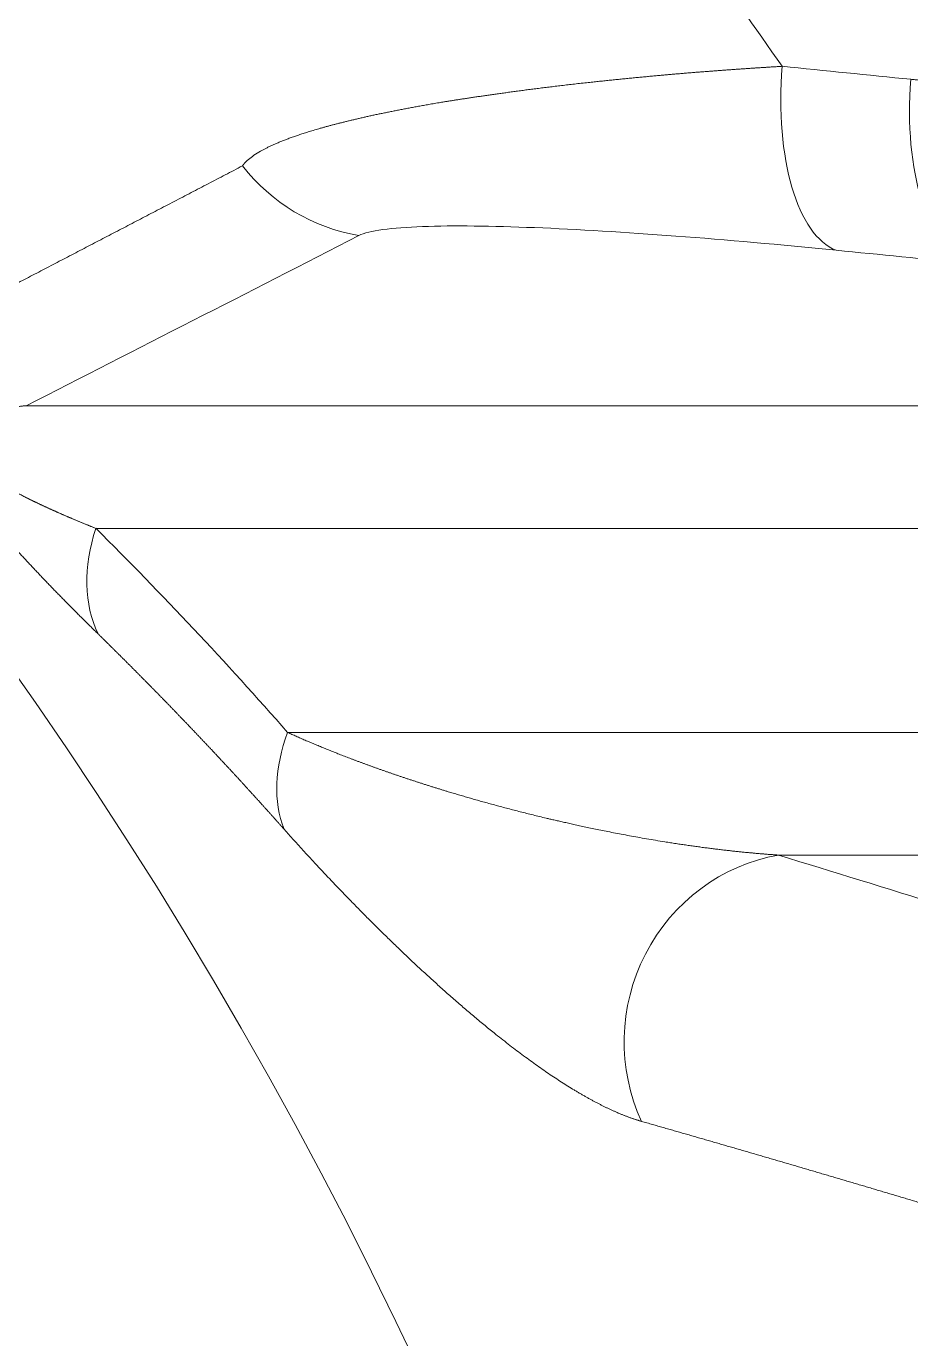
# Model space of a CAD drawing. Header units: millimetres. Extents: x 4664 to 8864, y -38 to 2932.
# Drawn here: x 8276.26 to 8282.43, y 1802.48 to 1811.64 of the extents above; entities that cross this region are included whole.
import ezdxf

# ---------------------------------------------------------------- set-up
doc = ezdxf.new("R2010")
doc.units = ezdxf.units.MM

msp = doc.modelspace()

# ---------------------------------------------------------------- linework, layer by layer
at = {"lineweight": 5}
for p, q in [((8276.2562, 1808.9923), (8290.7627, 1808.9923)), ((8290.5883, 1808.1362), (8276.7421, 1808.1362)), ((8278.0821, 1806.7114), (8290.5883, 1806.7114)), ((8290.7627, 1805.8553), (8281.51, 1805.8553))]:
    msp.add_line(p, q, dxfattribs=at)
for radius in [31.8876, 28.6966, 28.5275, 28.3585]:
    msp.add_circle((8250.0957, 1788.7752), radius, dxfattribs=at)
at = {"lineweight": 5, "extrusion": (0, 0, -1)}
for centre, major_axis, ratio, start_param, end_param in [((8282.1092, 1811.3616), (0.1299, 1.2995), 0.436932, 3.258064, 4.668755), ((8250.0957, 1823.1935), (71.6594, -11.2061), 0.105691, 1.086129, 1.10013), ((8283.0241, 1811.271), (0.1275, 1.2997), 0.449509, 3.258878, 4.668333), ((8278.7751, 1811.4645), (-0.5959, 1.162), 0.984226, 3.773697, 4.519953), ((8249.9007, 1821.9095), (72.9659, -11.2017), 0.103887, 1.086708, 1.100708), ((8277.8119, 1808.1362), (0.9196, 0.9272), 0.712004, 3.391486, 4.097534), ((8256.2396, 1788.7752), (28.6459, 0), 0.967774, 5.510051, 5.579562), ((8279.1519, 1806.7114), (0.982, 0.8609), 0.685493, 3.382416, 4.048812), ((8281.7049, 1804.5713), (0.3812, 1.249), 0.971679, 3.967045, 5.824969)]:
    msp.add_ellipse(centre, major_axis=major_axis, ratio=ratio, start_param=start_param, end_param=end_param, dxfattribs=at)
at = {"lineweight": 5}
for points, knots in [([(8281.5363, 1811.3616), (8281.159, 1811.9035), (8280.769, 1812.4352), (8279.963, 1813.478), (8279.5471, 1813.9893), (8278.689, 1814.9912), (8278.2467, 1815.482), (8277.5632, 1816.2028), (8277.3321, 1816.4405), (8276.9803, 1816.7932), (8276.8031, 1816.9686), (8276.5942, 1817.1716), (8276.4892, 1817.2726), (8276.4366, 1817.3231), (8276.4102, 1817.3482), (8276.397, 1817.3608), (8276.3904, 1817.3671), (8276.3876, 1817.3698), (8276.3857, 1817.3716), (8276.3848, 1817.3725), (8275.9028, 1817.832), (8275.4104, 1818.2781), (8274.6544, 1818.9285), (8274.3996, 1819.1421), (8274.013, 1819.4579), (8273.8186, 1819.6147), (8273.5899, 1819.7955), (8273.4751, 1819.8854), (8273.4175, 1819.9302), (8273.3887, 1819.9525), (8273.3743, 1819.9637), (8273.3671, 1819.9693), (8273.3635, 1819.9721), (8273.3617, 1819.9735), (8273.3609, 1819.9741), (8273.3604, 1819.9745), (8273.3602, 1819.9747), (8272.8266, 1820.3883), (8272.2842, 1820.7867), (8271.181, 1821.5538), (8270.6202, 1821.9224), (8270.0503, 1822.2761)], [0, 0, 0, 0, 0.125, 0.125, 0.25, 0.25, 0.375, 0.375, 0.4375, 0.4375, 0.46875, 0.484375, 0.492188, 0.496094, 0.498047, 0.499023, 0.499512, 0.499756, 0.499756, 0.5, 0.5, 0.625, 0.625, 0.6875, 0.6875, 0.71875, 0.734375, 0.742188, 0.746094, 0.748047, 0.749023, 0.749512, 0.749756, 0.749878, 0.749939, 0.749939, 0.75, 0.75, 0.875, 0.875, 1, 1, 1, 1]), ([(8275.3395, 1800.4411), (8275.1221, 1800.9116), (8274.6317, 1801.8996), (8273.5015, 1803.8717), (8272.1452, 1805.7924), (8269.8545, 1808.4565), (8267.236, 1810.8248), (8263.274, 1813.3973), (8260.0454, 1814.8296), (8257.2339, 1815.6717), (8254.3736, 1816.3348), (8251.4449, 1816.632), (8246.7476, 1816.5129), (8242.6897, 1815.76), (8237.7578, 1813.8289), (8234.7114, 1812.0379), (8231.4588, 1809.5236), (8228.9616, 1807.0304), (8226.5442, 1803.7019), (8224.8477, 1800.6086), (8223.121, 1796.2204), (8222.2551, 1791.5846), (8222.2763, 1786.8857), (8222.6606, 1783.9722), (8223.4492, 1780.5418), (8224.4655, 1777.7785), (8226.0889, 1774.6535), (8227.3655, 1772.6788), (8229.549, 1769.9165), (8232.0667, 1767.448), (8235.8919, 1764.7311), (8240.6168, 1762.3896), (8245.7838, 1761.124), (8251.6629, 1760.8391), (8256.3348, 1761.4942), (8261.3625, 1763.2224), (8264.4906, 1764.8867), (8267.8499, 1767.267), (8270.453, 1769.6568), (8273.0122, 1772.8905), (8274.5295, 1775.4061), (8275.5456, 1777.5201), (8276.6541, 1780.258), (8277.5531, 1783.6818), (8278.0205, 1788.3642), (8277.7749, 1792.48), (8276.6287, 1797.6759), (8274.7513, 1802.0012), (8271.7895, 1806.3634), (8269.3745, 1808.9267), (8265.748, 1811.9207), (8262.1802, 1814.0117), (8257.205, 1815.7824), (8253.7371, 1816.4253), (8249.6366, 1816.6613), (8246.1132, 1816.4161), (8242.1104, 1815.4906), (8238.8021, 1814.2693), (8235.148, 1812.3651), (8231.8444, 1809.912), (8228.5642, 1806.559), (8226.1842, 1803.2028), (8224.108, 1798.9965), (8222.8862, 1795.0675), (8222.1395, 1789.8683), (8222.3267, 1785.5322), (8223.0151, 1782.4024), (8223.219, 1781.635)], [0, 0, 0, 0, 0.006314, 0.013403, 0.02746, 0.034433, 0.055153, 0.06884, 0.089355, 0.096186, 0.103009, 0.123487, 0.130312, 0.157651, 0.171295, 0.19176, 0.198582, 0.219083, 0.232739, 0.246379, 0.260023, 0.287433, 0.301147, 0.314851, 0.3217, 0.342232, 0.349066, 0.362718, 0.36954, 0.389996, 0.403578, 0.423785, 0.450318, 0.463364, 0.489074, 0.501707, 0.520457, 0.526663, 0.545233, 0.557589, 0.569977, 0.576192, 0.58243, 0.601358, 0.614143, 0.633596, 0.646759, 0.673678, 0.68739, 0.708264, 0.715298, 0.743767, 0.758145, 0.779887, 0.787177, 0.809164, 0.823878, 0.838617, 0.853388, 0.875637, 0.890481, 0.912656, 0.927319, 0.949033, 0.963265, 0.990966, 1, 1, 1, 1]), ([(8281.5363, 1811.3616), (8281.5324, 1811.3613), (8281.5246, 1811.3609), (8281.5129, 1811.3601), (8281.5011, 1811.3594), (8281.4892, 1811.3586), (8281.4772, 1811.3579), (8281.465, 1811.3571), (8281.4528, 1811.3564), (8281.4404, 1811.3556), (8281.428, 1811.3548), (8281.4154, 1811.354), (8281.4027, 1811.3532), (8281.39, 1811.3523), (8281.3771, 1811.3515), (8281.3641, 1811.3506), (8281.351, 1811.3498), (8281.3378, 1811.3489), (8281.3244, 1811.348), (8281.311, 1811.3471), (8281.2975, 1811.3462), (8281.2839, 1811.3453), (8281.2701, 1811.3444), (8281.2563, 1811.3434), (8281.2424, 1811.3425), (8281.2283, 1811.3415), (8281.2142, 1811.3405), (8281.1999, 1811.3395), (8281.1856, 1811.3385), (8281.1711, 1811.3375), (8281.1565, 1811.3364), (8281.1419, 1811.3354), (8281.1271, 1811.3343), (8281.1122, 1811.3332), (8281.0973, 1811.3321), (8281.0822, 1811.331), (8281.0671, 1811.3298), (8281.0518, 1811.3287), (8281.0364, 1811.3275), (8281.021, 1811.3263), (8281.0054, 1811.3251), (8280.9898, 1811.3239), (8280.974, 1811.3227), (8280.9582, 1811.3214), (8280.9422, 1811.3202), (8280.9262, 1811.3189), (8280.91, 1811.3176), (8280.8938, 1811.3163), (8280.8775, 1811.3149), (8280.8611, 1811.3136), (8280.8446, 1811.3122), (8280.8279, 1811.3108), (8280.8113, 1811.3094), (8280.7945, 1811.3079), (8280.7776, 1811.3065), (8280.7606, 1811.305), (8280.7436, 1811.3035), (8280.7264, 1811.302), (8280.7092, 1811.3005), (8280.6919, 1811.2989), (8280.6744, 1811.2974), (8280.6569, 1811.2958), (8280.6394, 1811.2942), (8280.6217, 1811.2926), (8280.6039, 1811.2909), (8280.5861, 1811.2892), (8280.5682, 1811.2876), (8280.5502, 1811.2859), (8280.5321, 1811.2841), (8280.5139, 1811.2824), (8280.4957, 1811.2806), (8280.4774, 1811.2788), (8280.459, 1811.277), (8280.4405, 1811.2752), (8280.4219, 1811.2734), (8280.4033, 1811.2715), (8280.3846, 1811.2696), (8280.3658, 1811.2677), (8280.3469, 1811.2658), (8280.328, 1811.2638), (8280.309, 1811.2618), (8280.2899, 1811.2599), (8280.2708, 1811.2578), (8280.2515, 1811.2558), (8280.2323, 1811.2538), (8280.2129, 1811.2517), (8280.1839, 1811.2486), (8280.1455, 1811.2444), (8280.0983, 1811.2391), (8280.0521, 1811.2339), (8280.0069, 1811.2286), (8279.9626, 1811.2233), (8279.9194, 1811.2181), (8279.877, 1811.2129), (8279.8357, 1811.2077), (8279.7953, 1811.2026), (8279.7558, 1811.1975), (8279.7173, 1811.1924), (8279.6797, 1811.1874), (8279.643, 1811.1825), (8279.6072, 1811.1776), (8279.5723, 1811.1727), (8279.5383, 1811.168), (8279.5052, 1811.1633), (8279.4729, 1811.1587), (8279.4415, 1811.1541), (8279.411, 1811.1497), (8279.3813, 1811.1453), (8279.3524, 1811.1409), (8279.3244, 1811.1367), (8279.2972, 1811.1325), (8279.2708, 1811.1285), (8279.2452, 1811.1245), (8279.2204, 1811.1205), (8279.1963, 1811.1167), (8279.1731, 1811.1129), (8279.1506, 1811.1093), (8279.1289, 1811.1057), (8279.1079, 1811.1021), (8279.0876, 1811.0987), (8279.0681, 1811.0954), (8279.0437, 1811.0911), (8279.0144, 1811.0859), (8278.9802, 1811.0797), (8278.9467, 1811.0735), (8278.9137, 1811.0673), (8278.8814, 1811.0611), (8278.8496, 1811.0549), (8278.8184, 1811.0487), (8278.7877, 1811.0426), (8278.7577, 1811.0364), (8278.7282, 1811.0302), (8278.6993, 1811.0241), (8278.6709, 1811.0179), (8278.6431, 1811.0118), (8278.6159, 1811.0057), (8278.5892, 1810.9997), (8278.5631, 1810.9936), (8278.5375, 1810.9876), (8278.5124, 1810.9816), (8278.4879, 1810.9756), (8278.4639, 1810.9696), (8278.4405, 1810.9637), (8278.4175, 1810.9578), (8278.3951, 1810.952), (8278.3732, 1810.9461), (8278.3518, 1810.9403), (8278.3308, 1810.9345), (8278.3104, 1810.9288), (8278.2905, 1810.9231), (8278.2711, 1810.9174), (8278.2521, 1810.9117), (8278.2337, 1810.9061), (8278.2157, 1810.9005), (8278.1932, 1810.8933), (8278.1666, 1810.8846), (8278.1365, 1810.8743), (8278.1075, 1810.864), (8278.0798, 1810.8538), (8278.0534, 1810.8437), (8278.0281, 1810.8335), (8278.004, 1810.8235), (8277.9811, 1810.8134), (8277.9594, 1810.8035), (8277.9389, 1810.7935), (8277.907, 1810.7773), (8277.8673, 1810.7548), (8277.8248, 1810.7258), (8277.7993, 1810.7039), (8277.785, 1810.6891), (8277.7795, 1810.683), (8277.7754, 1810.678), (8277.7729, 1810.6749), (8277.771, 1810.6725), (8277.7699, 1810.6709), (8277.7689, 1810.6697), (8277.7684, 1810.669), (8277.7681, 1810.6686), (8277.768, 1810.6684), (8277.7679, 1810.6683), (8277.7678, 1810.6681), (8277.7677, 1810.668), (8277.7676, 1810.6678), (8277.7675, 1810.6677), (8277.7674, 1810.6676), (8277.7674, 1810.6675), (8277.7673, 1810.6674), (8277.7672, 1810.6673), (8277.7672, 1810.6673), (8277.7671, 1810.6672), (8277.7671, 1810.6671), (8277.767, 1810.6671), (8277.767, 1810.6671), (8277.767, 1810.667), (8277.7669, 1810.667)], [0, 0, 0, 0, 0.002035, 0.00409, 0.006167, 0.008264, 0.010382, 0.012521, 0.014681, 0.016862, 0.019064, 0.021286, 0.02353, 0.025795, 0.028081, 0.030387, 0.032715, 0.035064, 0.037434, 0.039826, 0.042238, 0.044672, 0.047126, 0.049602, 0.0521, 0.054618, 0.057158, 0.059719, 0.062301, 0.064905, 0.06753, 0.070177, 0.072845, 0.075534, 0.078245, 0.080977, 0.083731, 0.086506, 0.089303, 0.092122, 0.094962, 0.097823, 0.100707, 0.103612, 0.106538, 0.109487, 0.112457, 0.115448, 0.118462, 0.121497, 0.124554, 0.127633, 0.130734, 0.133857, 0.137001, 0.140168, 0.143356, 0.146567, 0.149799, 0.153053, 0.15633, 0.159628, 0.162948, 0.166291, 0.169656, 0.173042, 0.176451, 0.179882, 0.183335, 0.186811, 0.190308, 0.193828, 0.19737, 0.200934, 0.204521, 0.208129, 0.211761, 0.215414, 0.21909, 0.222788, 0.226509, 0.230252, 0.234017, 0.237805, 0.241615, 0.245448, 0.249303, 0.258913, 0.268384, 0.277714, 0.286904, 0.295952, 0.304857, 0.31362, 0.32224, 0.330715, 0.339047, 0.347233, 0.355275, 0.36317, 0.37092, 0.378522, 0.385978, 0.393286, 0.400447, 0.407459, 0.414324, 0.421039, 0.427605, 0.434023, 0.44029, 0.446408, 0.452376, 0.458193, 0.46386, 0.469377, 0.474743, 0.479957, 0.485021, 0.489933, 0.494694, 0.499303, 0.507894, 0.516421, 0.524886, 0.533288, 0.541626, 0.549902, 0.558113, 0.566261, 0.574345, 0.582365, 0.590321, 0.598212, 0.606039, 0.613801, 0.621498, 0.629131, 0.636698, 0.6442, 0.651637, 0.659009, 0.666315, 0.673556, 0.680731, 0.687841, 0.694885, 0.701863, 0.708775, 0.715622, 0.722403, 0.729118, 0.735767, 0.74235, 0.748867, 0.760831, 0.772684, 0.784427, 0.79606, 0.807581, 0.818992, 0.830291, 0.84148, 0.852558, 0.863526, 0.874382, 0.906058, 0.937089, 0.968518, 0.976401, 0.984268, 0.988206, 0.992153, 0.994119, 0.996099, 0.997078, 0.998072, 0.99826, 0.998438, 0.998607, 0.998765, 0.998915, 0.999054, 0.999184, 0.999305, 0.999415, 0.999517, 0.999608, 0.99969, 0.999762, 0.999825, 0.999878, 0.999922, 1, 1, 1, 1]), ([(8283.4215, 1811.2201), (8283.4167, 1811.2201), (8283.4071, 1811.2202), (8283.3926, 1811.2202), (8283.3781, 1811.2202), (8283.3635, 1811.2203), (8283.349, 1811.2204), (8283.3344, 1811.2206), (8283.3199, 1811.2207), (8283.3053, 1811.2209), (8283.2907, 1811.2211), (8283.2761, 1811.2213), (8283.2615, 1811.2216), (8283.2468, 1811.2218), (8283.2322, 1811.2221), (8283.2175, 1811.2224), (8283.2028, 1811.2228), (8283.1881, 1811.2231), (8283.1734, 1811.2235), (8283.1587, 1811.2239), (8283.144, 1811.2244), (8283.1292, 1811.2248), (8283.1144, 1811.2253), (8283.0997, 1811.2258), (8283.0849, 1811.2263), (8283.07, 1811.2269), (8283.0552, 1811.2274), (8283.0404, 1811.228), (8283.0255, 1811.2287), (8283.0107, 1811.2293), (8282.9958, 1811.23), (8282.9809, 1811.2306), (8282.966, 1811.2314), (8282.951, 1811.2321), (8282.9361, 1811.2329), (8282.9211, 1811.2336), (8282.9062, 1811.2344), (8282.8912, 1811.2353), (8282.8762, 1811.2361), (8282.8612, 1811.237), (8282.8461, 1811.2379), (8282.8311, 1811.2388), (8282.816, 1811.2398), (8282.801, 1811.2407), (8282.7859, 1811.2417), (8282.7708, 1811.2427), (8282.7556, 1811.2438), (8282.7405, 1811.2448), (8282.7254, 1811.2459), (8282.7102, 1811.247), (8282.695, 1811.2482), (8282.6798, 1811.2493), (8282.6646, 1811.2505), (8282.6494, 1811.2517), (8282.6342, 1811.2529), (8282.6189, 1811.2542), (8282.6037, 1811.2555), (8282.5884, 1811.2568), (8282.5731, 1811.2581), (8282.5578, 1811.2594), (8282.5425, 1811.2608), (8282.5271, 1811.2622), (8282.5118, 1811.2636), (8282.4964, 1811.265), (8282.4811, 1811.2665), (8282.4657, 1811.268), (8282.4502, 1811.2695), (8282.44, 1811.2705), (8282.4348, 1811.271)], [0, 0, 0, 0, 0.014712, 0.029438, 0.044176, 0.058927, 0.073692, 0.088469, 0.103259, 0.118062, 0.132879, 0.147708, 0.162551, 0.177407, 0.192276, 0.207159, 0.222054, 0.236964, 0.251886, 0.266822, 0.281771, 0.296733, 0.311709, 0.326699, 0.341702, 0.356718, 0.371748, 0.386792, 0.401849, 0.41692, 0.432005, 0.447103, 0.462215, 0.477341, 0.492481, 0.507634, 0.522802, 0.537983, 0.553178, 0.568387, 0.58361, 0.598847, 0.614098, 0.629362, 0.644642, 0.659935, 0.675242, 0.690563, 0.705899, 0.721248, 0.736612, 0.751991, 0.767383, 0.78279, 0.798211, 0.813646, 0.829096, 0.84456, 0.860039, 0.875532, 0.891039, 0.906562, 0.922098, 0.937649, 0.953215, 0.968795, 0.98439, 1, 1, 1, 1]), ([(8277.7665, 1810.6665), (8277.7265, 1810.6457), (8277.6468, 1810.6041), (8277.5274, 1810.5419), (8277.4084, 1810.4799), (8277.2899, 1810.4181), (8277.1718, 1810.3566), (8277.0542, 1810.2954), (8276.937, 1810.2344), (8276.8203, 1810.1736), (8276.704, 1810.1131), (8276.5882, 1810.0528), (8276.4728, 1809.9927), (8276.3579, 1809.9329), (8276.2435, 1809.8734), (8276.1294, 1809.8141), (8276.0159, 1809.755), (8275.9027, 1809.6962), (8275.7901, 1809.6377), (8275.6778, 1809.5793), (8275.5661, 1809.5213), (8275.4917, 1809.4826), (8275.4546, 1809.4633)], [0, 0, 0, 0, 0.051942, 0.103679, 0.155212, 0.206541, 0.257665, 0.308584, 0.3593, 0.409811, 0.460117, 0.51022, 0.560117, 0.609811, 0.6593, 0.708584, 0.757665, 0.806541, 0.855212, 0.903679, 0.951942, 1, 1, 1, 1]), ([(8278.5801, 1810.1804), (8278.6499, 1810.2162), (8278.8083, 1810.2351), (8279.2413, 1810.2509), (8279.5077, 1810.2472), (8280.1064, 1810.2235), (8280.4419, 1810.2032), (8281.1478, 1810.1499), (8281.5212, 1810.1168), (8281.9142, 1810.0775)], [0, 0, 0, 0, 0.25, 0.25, 0.5, 0.5, 0.75, 0.75, 1, 1, 1, 1]), ([(8275.4546, 1809.4633), (8275.4539, 1809.463), (8275.4525, 1809.4623), (8275.4505, 1809.4612), (8275.4485, 1809.4601), (8275.4466, 1809.459), (8275.4446, 1809.4579), (8275.4427, 1809.4568), (8275.4407, 1809.4556), (8275.4388, 1809.4545), (8275.437, 1809.4533), (8275.4351, 1809.4522), (8275.4333, 1809.451), (8275.4315, 1809.4498), (8275.4297, 1809.4486), (8275.4279, 1809.4474), (8275.4262, 1809.4462), (8275.4244, 1809.4449), (8275.4227, 1809.4437), (8275.421, 1809.4424), (8275.4194, 1809.4412), (8275.4177, 1809.4399), (8275.4161, 1809.4386), (8275.4145, 1809.4373), (8275.4129, 1809.436), (8275.4113, 1809.4347), (8275.4098, 1809.4333), (8275.4083, 1809.432), (8275.4068, 1809.4306), (8275.4053, 1809.4293), (8275.4038, 1809.4279), (8275.4024, 1809.4265), (8275.401, 1809.4251), (8275.3996, 1809.4237), (8275.3982, 1809.4223), (8275.3968, 1809.4209), (8275.3955, 1809.4194), (8275.3942, 1809.418), (8275.3929, 1809.4165), (8275.3916, 1809.4151), (8275.3903, 1809.4136), (8275.3891, 1809.4121), (8275.3879, 1809.4106), (8275.3867, 1809.4091), (8275.3855, 1809.4076), (8275.3844, 1809.406), (8275.3832, 1809.4045), (8275.3797, 1809.3995), (8275.374, 1809.3906), (8275.367, 1809.3772), (8275.3611, 1809.3629), (8275.3561, 1809.3477), (8275.3523, 1809.3317), (8275.3494, 1809.3148), (8275.3479, 1809.2999), (8275.3472, 1809.2877), (8275.347, 1809.2783), (8275.3471, 1809.2688), (8275.3474, 1809.2591), (8275.3481, 1809.2492), (8275.349, 1809.2391), (8275.3502, 1809.2289), (8275.3516, 1809.2184), (8275.3534, 1809.2078), (8275.3554, 1809.197), (8275.3577, 1809.186), (8275.3603, 1809.1748), (8275.3632, 1809.1634), (8275.3663, 1809.1519), (8275.3698, 1809.1402), (8275.3735, 1809.1282), (8275.3784, 1809.1133), (8275.3848, 1809.0951), (8275.3931, 1809.0733), (8275.4022, 1809.051), (8275.4121, 1809.0283), (8275.4228, 1809.005), (8275.4343, 1808.9812), (8275.4466, 1808.957), (8275.4597, 1808.9322), (8275.4736, 1808.9069), (8275.4882, 1808.8812), (8275.5037, 1808.8549), (8275.5199, 1808.8281), (8275.5335, 1808.8063), (8275.544, 1808.7898), (8275.5511, 1808.7788), (8275.5582, 1808.7678), (8275.5656, 1808.7566), (8275.573, 1808.7454), (8275.5806, 1808.734), (8275.5884, 1808.7225), (8275.5963, 1808.7109), (8275.6044, 1808.6992), (8275.6126, 1808.6874), (8275.6209, 1808.6755), (8275.6294, 1808.6635), (8275.638, 1808.6513), (8275.6468, 1808.6391), (8275.6557, 1808.6267), (8275.6648, 1808.6142), (8275.674, 1808.6017), (8275.6868, 1808.5843), (8275.7032, 1808.5623), (8275.7234, 1808.5355), (8275.7438, 1808.5087), (8275.7646, 1808.4819), (8275.7857, 1808.455), (8275.807, 1808.428), (8275.8287, 1808.4011), (8275.8466, 1808.379), (8275.8608, 1808.3617), (8275.8711, 1808.3492), (8275.8815, 1808.3366), (8275.892, 1808.324), (8275.9025, 1808.3113), (8275.9131, 1808.2986), (8275.9238, 1808.2859), (8275.9346, 1808.2731), (8275.9455, 1808.2603), (8275.9564, 1808.2474), (8275.9675, 1808.2346), (8275.9786, 1808.2216), (8275.9897, 1808.2087), (8276.001, 1808.1957), (8276.0123, 1808.1826), (8276.0237, 1808.1695), (8276.0352, 1808.1564), (8276.0468, 1808.1433), (8276.0584, 1808.1301), (8276.0701, 1808.1168), (8276.0819, 1808.1035), (8276.0938, 1808.0902), (8276.1058, 1808.0769), (8276.1178, 1808.0635), (8276.1299, 1808.05), (8276.1421, 1808.0365), (8276.1543, 1808.023), (8276.1667, 1808.0094), (8276.182, 1807.9927), (8276.2002, 1807.9728), (8276.2213, 1807.9499), (8276.2424, 1807.927), (8276.2637, 1807.9041), (8276.285, 1807.8813), (8276.3063, 1807.8585), (8276.3278, 1807.8358), (8276.3493, 1807.813), (8276.3709, 1807.7904), (8276.3925, 1807.7677), (8276.4142, 1807.7451), (8276.436, 1807.7225), (8276.4578, 1807.6999), (8276.476, 1807.6813), (8276.4906, 1807.6663), (8276.5015, 1807.6552), (8276.5125, 1807.6439), (8276.5236, 1807.6327), (8276.5347, 1807.6214), (8276.5459, 1807.6101), (8276.5572, 1807.5987), (8276.5685, 1807.5873), (8276.5798, 1807.5759), (8276.5913, 1807.5644), (8276.6028, 1807.5529), (8276.6143, 1807.5413), (8276.6259, 1807.5297), (8276.6376, 1807.5181), (8276.6493, 1807.5064), (8276.6611, 1807.4947), (8276.673, 1807.483), (8276.6849, 1807.4712), (8276.6969, 1807.4594), (8276.7089, 1807.4475), (8276.721, 1807.4356), (8276.7331, 1807.4237), (8276.7453, 1807.4117), (8276.7535, 1807.4037), (8276.7576, 1807.3997)], [0, 0, 0, 0, 0.002985, 0.005959, 0.00892, 0.011868, 0.014805, 0.017729, 0.020641, 0.023541, 0.026428, 0.029304, 0.032167, 0.035018, 0.037857, 0.040683, 0.043498, 0.0463, 0.04909, 0.051868, 0.054634, 0.057388, 0.06013, 0.062859, 0.065577, 0.068282, 0.070975, 0.073657, 0.076326, 0.078983, 0.081628, 0.084261, 0.086882, 0.089491, 0.092088, 0.094673, 0.097246, 0.099807, 0.102356, 0.104893, 0.107418, 0.109932, 0.112433, 0.114922, 0.1174, 0.119866, 0.122319, 0.124761, 0.143506, 0.161931, 0.180043, 0.197849, 0.215354, 0.232566, 0.249492, 0.257781, 0.265949, 0.273996, 0.281926, 0.289738, 0.297435, 0.305017, 0.312486, 0.319845, 0.327094, 0.334235, 0.34127, 0.348201, 0.35503, 0.361759, 0.36839, 0.374926, 0.385963, 0.396705, 0.407166, 0.417361, 0.427305, 0.437018, 0.446517, 0.455823, 0.464957, 0.473941, 0.4828, 0.491559, 0.500242, 0.503629, 0.507017, 0.510408, 0.513803, 0.517204, 0.520614, 0.524035, 0.527467, 0.530914, 0.534377, 0.537857, 0.541357, 0.544878, 0.548422, 0.551991, 0.555587, 0.55921, 0.562863, 0.570546, 0.57825, 0.585988, 0.593774, 0.601621, 0.609542, 0.61755, 0.625657, 0.629442, 0.633258, 0.637106, 0.640985, 0.644898, 0.648845, 0.652827, 0.656844, 0.660897, 0.664987, 0.669115, 0.673282, 0.677487, 0.681733, 0.686019, 0.690345, 0.694714, 0.699125, 0.703578, 0.708075, 0.712616, 0.717201, 0.721831, 0.726506, 0.731228, 0.735996, 0.74081, 0.745672, 0.750582, 0.758939, 0.767371, 0.77588, 0.784467, 0.793134, 0.801883, 0.810714, 0.819629, 0.82863, 0.837717, 0.846893, 0.856158, 0.865514, 0.874961, 0.879677, 0.884434, 0.889234, 0.894076, 0.898961, 0.903888, 0.908859, 0.913872, 0.918928, 0.924027, 0.929169, 0.934355, 0.939584, 0.944856, 0.950173, 0.955533, 0.960937, 0.966385, 0.971877, 0.977413, 0.982993, 0.988618, 0.994287, 1, 1, 1, 1]), ([(8276.7421, 1808.1362), (8276.7393, 1808.1374), (8276.7337, 1808.1396), (8276.7253, 1808.143), (8276.7169, 1808.1463), (8276.7085, 1808.1497), (8276.7002, 1808.153), (8276.6919, 1808.1564), (8276.6836, 1808.1597), (8276.6754, 1808.1631), (8276.6672, 1808.1664), (8276.659, 1808.1697), (8276.6509, 1808.1731), (8276.6428, 1808.1764), (8276.6348, 1808.1797), (8276.6268, 1808.183), (8276.6188, 1808.1863), (8276.6108, 1808.1897), (8276.6029, 1808.193), (8276.5951, 1808.1963), (8276.5872, 1808.1996), (8276.5794, 1808.2029), (8276.5717, 1808.2061), (8276.5639, 1808.2094), (8276.5562, 1808.2127), (8276.5486, 1808.216), (8276.541, 1808.2193), (8276.5334, 1808.2225), (8276.5258, 1808.2258), (8276.5183, 1808.2291), (8276.5108, 1808.2323), (8276.5034, 1808.2356), (8276.496, 1808.2388), (8276.4886, 1808.242), (8276.4813, 1808.2453), (8276.474, 1808.2485), (8276.4667, 1808.2517), (8276.4595, 1808.255), (8276.4523, 1808.2582), (8276.4452, 1808.2614), (8276.438, 1808.2646), (8276.431, 1808.2678), (8276.4239, 1808.271), (8276.4169, 1808.2742), (8276.4099, 1808.2774), (8276.403, 1808.2806), (8276.3961, 1808.2837), (8276.3892, 1808.2869), (8276.3824, 1808.2901), (8276.3756, 1808.2932), (8276.3689, 1808.2964), (8276.3621, 1808.2995), (8276.3555, 1808.3027), (8276.3488, 1808.3058), (8276.3422, 1808.309), (8276.3356, 1808.3121), (8276.3291, 1808.3152), (8276.3226, 1808.3183), (8276.3162, 1808.3214), (8276.3097, 1808.3245), (8276.3033, 1808.3276), (8276.297, 1808.3307), (8276.2907, 1808.3338), (8276.2844, 1808.3369), (8276.2782, 1808.34), (8276.272, 1808.3431), (8276.2658, 1808.3461), (8276.2529, 1808.3526), (8276.2335, 1808.3623), (8276.2078, 1808.3755), (8276.183, 1808.3885), (8276.1589, 1808.4013), (8276.1358, 1808.4138), (8276.1135, 1808.4262), (8276.092, 1808.4384), (8276.0714, 1808.4503), (8276.0545, 1808.4604), (8276.0411, 1808.4685), (8276.031, 1808.4748), (8276.0211, 1808.4809), (8276.0113, 1808.487), (8276.0018, 1808.4931), (8275.9924, 1808.4991), (8275.9833, 1808.505), (8275.9743, 1808.511), (8275.9655, 1808.5168), (8275.9569, 1808.5226), (8275.9485, 1808.5284), (8275.9403, 1808.5341), (8275.9323, 1808.5397), (8275.9245, 1808.5453), (8275.9169, 1808.5509), (8275.9095, 1808.5564), (8275.9023, 1808.5619), (8275.8952, 1808.5673), (8275.8884, 1808.5726), (8275.8811, 1808.5785), (8275.8734, 1808.5848), (8275.8653, 1808.5916), (8275.8574, 1808.5983), (8275.8498, 1808.605), (8275.8424, 1808.6117), (8275.8353, 1808.6183), (8275.8284, 1808.6249), (8275.8218, 1808.6314), (8275.8154, 1808.6379), (8275.8093, 1808.6443), (8275.8034, 1808.6507), (8275.7978, 1808.657), (8275.7924, 1808.6633), (8275.7873, 1808.6695), (8275.7825, 1808.6757), (8275.7779, 1808.6818), (8275.7735, 1808.6879), (8275.7694, 1808.6939), (8275.7656, 1808.6999), (8275.762, 1808.7058), (8275.7587, 1808.7116), (8275.7557, 1808.7174), (8275.7529, 1808.7232), (8275.7503, 1808.7289), (8275.7481, 1808.7345), (8275.7461, 1808.7401), (8275.7443, 1808.7456), (8275.7419, 1808.7545), (8275.7397, 1808.7665), (8275.739, 1808.781), (8275.7403, 1808.795), (8275.7435, 1808.8087), (8275.7488, 1808.8219), (8275.756, 1808.8348), (8275.7652, 1808.8473), (8275.7764, 1808.8593), (8275.7896, 1808.871), (8275.8048, 1808.8822), (8275.8221, 1808.893), (8275.8414, 1808.9033), (8275.8627, 1808.9132), (8275.8861, 1808.9226), (8275.9116, 1808.9316), (8275.9323, 1808.938), (8275.9472, 1808.9422), (8275.9558, 1808.9446), (8275.9645, 1808.9469), (8275.9734, 1808.9491), (8275.9825, 1808.9513), (8275.9917, 1808.9535), (8276.0012, 1808.9557), (8276.0108, 1808.9578), (8276.0207, 1808.9598), (8276.0307, 1808.9618), (8276.0409, 1808.9638), (8276.0513, 1808.9658), (8276.0618, 1808.9677), (8276.0726, 1808.9695), (8276.0835, 1808.9714), (8276.0946, 1808.9731), (8276.1059, 1808.9749), (8276.1174, 1808.9766), (8276.1291, 1808.9782), (8276.141, 1808.9798), (8276.153, 1808.9814), (8276.1653, 1808.9829), (8276.1777, 1808.9844), (8276.1903, 1808.9858), (8276.2031, 1808.9872), (8276.2161, 1808.9885), (8276.2293, 1808.9898), (8276.2426, 1808.9911), (8276.2516, 1808.9919), (8276.2562, 1808.9923)], [0, 0, 0, 0, 0.004557, 0.009091, 0.013601, 0.018088, 0.022551, 0.02699, 0.031406, 0.035798, 0.040167, 0.044512, 0.048834, 0.053132, 0.057407, 0.061658, 0.065885, 0.070089, 0.07427, 0.078427, 0.082561, 0.086671, 0.090757, 0.094821, 0.09886, 0.102877, 0.106869, 0.110839, 0.114784, 0.118707, 0.122606, 0.126481, 0.130334, 0.134162, 0.137968, 0.14175, 0.145508, 0.149243, 0.152955, 0.156643, 0.160308, 0.16395, 0.167568, 0.171163, 0.174735, 0.178284, 0.181809, 0.18531, 0.188789, 0.192244, 0.195676, 0.199085, 0.20247, 0.205832, 0.209171, 0.212487, 0.215779, 0.219048, 0.222295, 0.225517, 0.228717, 0.231894, 0.235047, 0.238178, 0.241285, 0.244369, 0.24743, 0.250468, 0.263568, 0.276172, 0.288282, 0.299898, 0.311022, 0.321656, 0.331803, 0.341463, 0.350641, 0.355405, 0.360062, 0.364612, 0.369056, 0.373395, 0.377627, 0.381755, 0.385779, 0.389698, 0.393515, 0.397229, 0.40084, 0.404351, 0.407761, 0.411072, 0.414285, 0.4174, 0.420419, 0.423344, 0.426174, 0.429742, 0.433194, 0.436534, 0.439766, 0.442893, 0.44592, 0.448852, 0.451693, 0.45445, 0.457129, 0.459736, 0.46228, 0.464768, 0.467208, 0.46961, 0.471983, 0.474338, 0.476683, 0.47903, 0.481388, 0.483768, 0.48618, 0.488632, 0.491133, 0.493693, 0.496319, 0.499018, 0.501796, 0.509925, 0.518848, 0.528646, 0.539381, 0.551099, 0.563836, 0.57762, 0.592472, 0.60841, 0.625448, 0.643599, 0.66287, 0.683271, 0.704809, 0.727488, 0.751314, 0.758423, 0.765636, 0.772953, 0.780375, 0.787901, 0.795532, 0.803267, 0.811107, 0.819051, 0.8271, 0.835254, 0.843513, 0.851876, 0.860345, 0.868918, 0.877597, 0.886381, 0.895269, 0.904264, 0.913363, 0.922568, 0.931877, 0.941293, 0.950814, 0.96044, 0.970172, 0.980009, 0.989952, 1, 1, 1, 1]), ([(8276.7576, 1807.3997), (8276.7629, 1807.3945), (8276.7737, 1807.384), (8276.7897, 1807.3682), (8276.8058, 1807.3525), (8276.8218, 1807.3367), (8276.8378, 1807.3209), (8276.8538, 1807.3052), (8276.8698, 1807.2894), (8276.8857, 1807.2736), (8276.9017, 1807.2578), (8276.9176, 1807.2419), (8276.9335, 1807.2261), (8276.9494, 1807.2103), (8276.9652, 1807.1944), (8276.9811, 1807.1786), (8276.9969, 1807.1627), (8277.0127, 1807.1469), (8277.0285, 1807.131), (8277.0442, 1807.1151), (8277.06, 1807.0992), (8277.0757, 1807.0834), (8277.0914, 1807.0675), (8277.1071, 1807.0515), (8277.1228, 1807.0356), (8277.1384, 1807.0197), (8277.154, 1807.0038), (8277.1697, 1806.9878), (8277.1853, 1806.9719), (8277.2008, 1806.956), (8277.2164, 1806.94), (8277.2319, 1806.924), (8277.2475, 1806.9081), (8277.263, 1806.8921), (8277.2784, 1806.8761), (8277.2939, 1806.8601), (8277.3093, 1806.8441), (8277.3248, 1806.8281), (8277.3402, 1806.8121), (8277.3556, 1806.7961), (8277.3709, 1806.78), (8277.3863, 1806.764), (8277.4016, 1806.748), (8277.4169, 1806.7319), (8277.4322, 1806.7159), (8277.4475, 1806.6998), (8277.4627, 1806.6837), (8277.478, 1806.6677), (8277.4932, 1806.6516), (8277.5084, 1806.6355), (8277.5236, 1806.6194), (8277.5387, 1806.6033), (8277.5539, 1806.5872), (8277.569, 1806.5711), (8277.5841, 1806.555), (8277.5992, 1806.5388), (8277.6143, 1806.5227), (8277.6293, 1806.5066), (8277.6443, 1806.4904), (8277.6594, 1806.4743), (8277.6744, 1806.4581), (8277.6893, 1806.4419), (8277.7043, 1806.4258), (8277.7192, 1806.4096), (8277.7341, 1806.3934), (8277.749, 1806.3772), (8277.7639, 1806.361), (8277.7788, 1806.3448), (8277.7936, 1806.3286), (8277.8084, 1806.3124), (8277.8232, 1806.2962), (8277.838, 1806.2799), (8277.8528, 1806.2637), (8277.8675, 1806.2475), (8277.8823, 1806.2312), (8277.897, 1806.215), (8277.9117, 1806.1987), (8277.9263, 1806.1824), (8277.941, 1806.1662), (8277.9556, 1806.1499), (8277.9702, 1806.1336), (8277.9848, 1806.1173), (8277.9994, 1806.101), (8278.014, 1806.0847), (8278.0285, 1806.0684), (8278.043, 1806.0521), (8278.0527, 1806.0413), (8278.0575, 1806.0358)], [0, 0, 0, 0, 0.012165, 0.024321, 0.036467, 0.048603, 0.06073, 0.072848, 0.084956, 0.097054, 0.109143, 0.121222, 0.133292, 0.145352, 0.157402, 0.169443, 0.181475, 0.193496, 0.205509, 0.217512, 0.229505, 0.241489, 0.253463, 0.265427, 0.277382, 0.289328, 0.301264, 0.31319, 0.325107, 0.337015, 0.348913, 0.360801, 0.37268, 0.384549, 0.396409, 0.408259, 0.4201, 0.431931, 0.443752, 0.455564, 0.467367, 0.47916, 0.490943, 0.502717, 0.514482, 0.526237, 0.537982, 0.549718, 0.561444, 0.573161, 0.584868, 0.596566, 0.608254, 0.619933, 0.631602, 0.643262, 0.654912, 0.666553, 0.678184, 0.689806, 0.701418, 0.713021, 0.724614, 0.736197, 0.747772, 0.759336, 0.770891, 0.782437, 0.793973, 0.8055, 0.817017, 0.828524, 0.840023, 0.851511, 0.86299, 0.87446, 0.88592, 0.897371, 0.908812, 0.920244, 0.931666, 0.943079, 0.954482, 0.965876, 0.97726, 0.988635, 1, 1, 1, 1]), ([(8281.51, 1805.8553), (8281.5061, 1805.8556), (8281.4985, 1805.8561), (8281.4868, 1805.8569), (8281.4751, 1805.8578), (8281.4631, 1805.8586), (8281.4511, 1805.8595), (8281.4388, 1805.8605), (8281.4264, 1805.8614), (8281.4138, 1805.8624), (8281.4011, 1805.8635), (8281.3882, 1805.8645), (8281.3752, 1805.8656), (8281.362, 1805.8668), (8281.3486, 1805.868), (8281.335, 1805.8692), (8281.3213, 1805.8704), (8281.3075, 1805.8717), (8281.2935, 1805.8731), (8281.2793, 1805.8744), (8281.2649, 1805.8759), (8281.2504, 1805.8773), (8281.2357, 1805.8788), (8281.2209, 1805.8804), (8281.2059, 1805.882), (8281.1907, 1805.8836), (8281.1754, 1805.8853), (8281.1598, 1805.887), (8281.1442, 1805.8888), (8281.1283, 1805.8906), (8281.1123, 1805.8925), (8281.0962, 1805.8944), (8281.0798, 1805.8964), (8281.0633, 1805.8984), (8281.0466, 1805.9005), (8281.0298, 1805.9026), (8281.0128, 1805.9048), (8280.9956, 1805.907), (8280.9782, 1805.9093), (8280.9607, 1805.9117), (8280.943, 1805.9141), (8280.9251, 1805.9165), (8280.9071, 1805.919), (8280.8888, 1805.9216), (8280.8704, 1805.9243), (8280.8519, 1805.927), (8280.8331, 1805.9297), (8280.8142, 1805.9326), (8280.7951, 1805.9354), (8280.7758, 1805.9384), (8280.7564, 1805.9414), (8280.7367, 1805.9445), (8280.7019, 1805.95), (8280.6526, 1805.9581), (8280.5896, 1805.9688), (8280.5288, 1805.9795), (8280.4701, 1805.9902), (8280.4137, 1806.0008), (8280.3595, 1806.0112), (8280.3075, 1806.0215), (8280.2578, 1806.0316), (8280.2103, 1806.0414), (8280.1652, 1806.0509), (8280.1223, 1806.0601), (8280.0818, 1806.0689), (8280.0437, 1806.0774), (8280.0079, 1806.0854), (8279.9744, 1806.093), (8279.9434, 1806.1002), (8279.9148, 1806.1069), (8279.8812, 1806.1148), (8279.842, 1806.1242), (8279.7967, 1806.1353), (8279.7519, 1806.1465), (8279.7078, 1806.1576), (8279.6643, 1806.1688), (8279.6215, 1806.1799), (8279.5794, 1806.1911), (8279.5379, 1806.2022), (8279.4971, 1806.2133), (8279.4569, 1806.2244), (8279.4174, 1806.2354), (8279.3786, 1806.2464), (8279.3404, 1806.2573), (8279.303, 1806.2682), (8279.2662, 1806.279), (8279.2301, 1806.2898), (8279.1984, 1806.2993), (8279.171, 1806.3076), (8279.1477, 1806.3148), (8279.1245, 1806.322), (8279.1015, 1806.3291), (8279.0786, 1806.3363), (8279.0559, 1806.3435), (8279.0333, 1806.3507), (8279.0108, 1806.3579), (8278.9885, 1806.3652), (8278.9664, 1806.3724), (8278.9444, 1806.3796), (8278.9225, 1806.3868), (8278.9008, 1806.3941), (8278.8792, 1806.4013), (8278.8578, 1806.4086), (8278.8365, 1806.4158), (8278.8154, 1806.423), (8278.7944, 1806.4303), (8278.7736, 1806.4375), (8278.7529, 1806.4448), (8278.7324, 1806.452), (8278.712, 1806.4592), (8278.6918, 1806.4664), (8278.6717, 1806.4737), (8278.6518, 1806.4809), (8278.632, 1806.4881), (8278.6124, 1806.4953), (8278.593, 1806.5025), (8278.5736, 1806.5096), (8278.5545, 1806.5168), (8278.5355, 1806.524), (8278.5166, 1806.5311), (8278.498, 1806.5383), (8278.4794, 1806.5454), (8278.461, 1806.5525), (8278.4428, 1806.5596), (8278.4247, 1806.5667), (8278.4068, 1806.5738), (8278.3891, 1806.5808), (8278.3715, 1806.5879), (8278.354, 1806.5949), (8278.3368, 1806.6019), (8278.3196, 1806.6089), (8278.3027, 1806.6159), (8278.2859, 1806.6228), (8278.2692, 1806.6297), (8278.2527, 1806.6367), (8278.2364, 1806.6436), (8278.2203, 1806.6504), (8278.2043, 1806.6573), (8278.1884, 1806.6641), (8278.1728, 1806.6709), (8278.1573, 1806.6777), (8278.1419, 1806.6845), (8278.1267, 1806.6912), (8278.1117, 1806.698), (8278.0969, 1806.7046), (8278.087, 1806.7091), (8278.0821, 1806.7114)], [0, 0, 0, 0, 0.003698, 0.007443, 0.011237, 0.015079, 0.01897, 0.022908, 0.026895, 0.030929, 0.035012, 0.039143, 0.043323, 0.04755, 0.051826, 0.056149, 0.060521, 0.064941, 0.069409, 0.073926, 0.07849, 0.083103, 0.087764, 0.092473, 0.09723, 0.102035, 0.106889, 0.111791, 0.116741, 0.121739, 0.126785, 0.131879, 0.137022, 0.142212, 0.147451, 0.152738, 0.158073, 0.163457, 0.168888, 0.174368, 0.179896, 0.185472, 0.191096, 0.196769, 0.202489, 0.208258, 0.214075, 0.21994, 0.225853, 0.231814, 0.237824, 0.243882, 0.249987, 0.270025, 0.289338, 0.307927, 0.325791, 0.34293, 0.359344, 0.375033, 0.389998, 0.404238, 0.417754, 0.430545, 0.442611, 0.453952, 0.464569, 0.47446, 0.483628, 0.49207, 0.499788, 0.513325, 0.526641, 0.539736, 0.552611, 0.565265, 0.577698, 0.58991, 0.601901, 0.613672, 0.625222, 0.636551, 0.64766, 0.658547, 0.669214, 0.679661, 0.689886, 0.699891, 0.706514, 0.713086, 0.719607, 0.726077, 0.732496, 0.738864, 0.745181, 0.751448, 0.757663, 0.763827, 0.769941, 0.776003, 0.782015, 0.787976, 0.793886, 0.799745, 0.805553, 0.811311, 0.817017, 0.822673, 0.828278, 0.833832, 0.839335, 0.844787, 0.850189, 0.855539, 0.860839, 0.866088, 0.871287, 0.876434, 0.881531, 0.886577, 0.891572, 0.896517, 0.901411, 0.906254, 0.911046, 0.915788, 0.920479, 0.92512, 0.929709, 0.934248, 0.938737, 0.943175, 0.947562, 0.951899, 0.956185, 0.96042, 0.964606, 0.96874, 0.972824, 0.976858, 0.980841, 0.984773, 0.988656, 0.992487, 0.996269, 1, 1, 1, 1]), ([(8278.0575, 1806.0358), (8278.0591, 1806.034), (8278.0623, 1806.0305), (8278.067, 1806.0251), (8278.0718, 1806.0198), (8278.0765, 1806.0144), (8278.0813, 1806.0091), (8278.0861, 1806.0038), (8278.0908, 1805.9984), (8278.0956, 1805.9931), (8278.1003, 1805.9878), (8278.1051, 1805.9825), (8278.1099, 1805.9772), (8278.1146, 1805.9719), (8278.1194, 1805.9666), (8278.1241, 1805.9613), (8278.1289, 1805.956), (8278.1337, 1805.9507), (8278.1384, 1805.9454), (8278.1432, 1805.9402), (8278.148, 1805.9349), (8278.1527, 1805.9296), (8278.1575, 1805.9243), (8278.1623, 1805.9191), (8278.1671, 1805.9138), (8278.1718, 1805.9086), (8278.1766, 1805.9033), (8278.1814, 1805.8981), (8278.1862, 1805.8928), (8278.1909, 1805.8876), (8278.1957, 1805.8824), (8278.2005, 1805.8771), (8278.2053, 1805.8719), (8278.21, 1805.8667), (8278.2148, 1805.8615), (8278.2196, 1805.8563), (8278.2244, 1805.8511), (8278.2292, 1805.8459), (8278.2339, 1805.8407), (8278.2387, 1805.8355), (8278.2435, 1805.8303), (8278.2483, 1805.8251), (8278.2531, 1805.8199), (8278.2579, 1805.8147), (8278.2627, 1805.8096), (8278.2675, 1805.8044), (8278.2722, 1805.7992), (8278.2923, 1805.7776), (8278.3279, 1805.7396), (8278.3787, 1805.6856), (8278.4303, 1805.6315), (8278.4762, 1805.5838), (8278.5164, 1805.5424), (8278.5507, 1805.5073), (8278.585, 1805.4724), (8278.6193, 1805.4377), (8278.6537, 1805.4032), (8278.6881, 1805.3689), (8278.7225, 1805.3349), (8278.757, 1805.301), (8278.7914, 1805.2674), (8278.826, 1805.234), (8278.8744, 1805.1873), (8278.9366, 1805.1283), (8279.0118, 1805.058), (8279.0865, 1804.9893), (8279.1606, 1804.9224), (8279.2344, 1804.8571), (8279.3076, 1804.7935), (8279.3804, 1804.7317), (8279.4527, 1804.6715), (8279.5339, 1804.6056), (8279.6231, 1804.5352), (8279.7194, 1804.462), (8279.8136, 1804.3933), (8279.9058, 1804.3291), (8279.996, 1804.2695), (8280.0581, 1804.2308), (8280.0939, 1804.2092), (8280.1042, 1804.2031), (8280.1144, 1804.1971), (8280.1246, 1804.1911), (8280.1347, 1804.1852), (8280.1448, 1804.1794), (8280.1548, 1804.1736), (8280.1648, 1804.1679), (8280.1748, 1804.1624), (8280.1847, 1804.1568), (8280.1945, 1804.1514), (8280.2044, 1804.146), (8280.2142, 1804.1407), (8280.2239, 1804.1355), (8280.2336, 1804.1304), (8280.2432, 1804.1253), (8280.2529, 1804.1203), (8280.2624, 1804.1154), (8280.2719, 1804.1106), (8280.2814, 1804.1058), (8280.2909, 1804.1011), (8280.3003, 1804.0965), (8280.3096, 1804.092), (8280.3189, 1804.0875), (8280.3282, 1804.0831), (8280.3374, 1804.0788), (8280.3466, 1804.0746), (8280.3558, 1804.0705), (8280.3649, 1804.0664), (8280.3739, 1804.0624), (8280.3829, 1804.0585), (8280.3919, 1804.0546), (8280.4009, 1804.0509), (8280.4097, 1804.0472), (8280.4186, 1804.0436), (8280.4274, 1804.04), (8280.4362, 1804.0366), (8280.4449, 1804.0332), (8280.4536, 1804.0299), (8280.4622, 1804.0267), (8280.4708, 1804.0235), (8280.4794, 1804.0204), (8280.4879, 1804.0175), (8280.4963, 1804.0145), (8280.5048, 1804.0117), (8280.5132, 1804.009), (8280.5215, 1804.0063), (8280.5298, 1804.0037), (8280.5381, 1804.0012), (8280.5463, 1803.9987), (8280.5517, 1803.9971), (8280.5545, 1803.9964)], [0, 0, 0, 0, 0.001322, 0.002647, 0.003973, 0.005302, 0.006632, 0.007965, 0.0093, 0.010636, 0.011975, 0.013316, 0.014659, 0.016005, 0.017352, 0.018701, 0.020053, 0.021406, 0.022762, 0.02412, 0.02548, 0.026842, 0.028207, 0.029573, 0.030942, 0.032313, 0.033685, 0.035061, 0.036438, 0.037817, 0.039199, 0.040583, 0.041969, 0.043357, 0.044748, 0.046141, 0.047535, 0.048933, 0.050332, 0.051734, 0.053137, 0.054543, 0.055952, 0.057362, 0.058775, 0.06019, 0.061608, 0.063027, 0.078032, 0.093455, 0.1093, 0.125573, 0.13638, 0.147294, 0.158316, 0.169445, 0.180685, 0.192034, 0.203495, 0.215068, 0.226754, 0.238554, 0.250469, 0.276958, 0.30377, 0.330914, 0.358396, 0.386224, 0.414403, 0.442942, 0.471845, 0.501119, 0.542073, 0.583224, 0.624587, 0.666176, 0.708006, 0.750091, 0.755083, 0.760071, 0.765055, 0.770035, 0.775011, 0.779983, 0.784951, 0.789915, 0.794876, 0.799832, 0.804784, 0.809733, 0.814678, 0.819619, 0.824556, 0.82949, 0.83442, 0.839346, 0.844268, 0.849187, 0.854102, 0.859014, 0.863922, 0.868826, 0.873727, 0.878625, 0.883519, 0.88841, 0.893297, 0.89818, 0.903061, 0.907938, 0.912812, 0.917682, 0.922549, 0.927413, 0.932274, 0.937131, 0.941985, 0.946837, 0.951685, 0.95653, 0.961372, 0.966211, 0.971046, 0.975879, 0.980709, 0.985536, 0.99036, 0.995182, 1, 1, 1, 1]), ([(8280.5545, 1803.9964), (8280.5671, 1803.9928), (8280.5923, 1803.9856), (8280.6302, 1803.9747), (8280.6681, 1803.9639), (8280.7061, 1803.9531), (8280.744, 1803.9422), (8280.782, 1803.9313), (8280.82, 1803.9204), (8280.858, 1803.9095), (8280.896, 1803.8986), (8280.934, 1803.8876), (8280.9721, 1803.8766), (8281.0102, 1803.8657), (8281.0483, 1803.8547), (8281.0864, 1803.8436), (8281.1246, 1803.8326), (8281.1627, 1803.8216), (8281.2009, 1803.8105), (8281.2391, 1803.7994), (8281.2774, 1803.7883), (8281.3156, 1803.7772), (8281.3539, 1803.7661), (8281.3922, 1803.7549), (8281.4305, 1803.7438), (8281.4688, 1803.7326), (8281.5072, 1803.7214), (8281.5456, 1803.7102), (8281.584, 1803.6989), (8281.6224, 1803.6877), (8281.6608, 1803.6764), (8281.6993, 1803.6651), (8281.7377, 1803.6538), (8281.7762, 1803.6425), (8281.8147, 1803.6312), (8281.8533, 1803.6198), (8281.8918, 1803.6085), (8281.9304, 1803.5971), (8281.969, 1803.5857), (8282.0076, 1803.5743), (8282.0463, 1803.5629), (8282.0849, 1803.5514), (8282.1236, 1803.54), (8282.1623, 1803.5285), (8282.201, 1803.517), (8282.2398, 1803.5055), (8282.2785, 1803.4939), (8282.3173, 1803.4824), (8282.3561, 1803.4708), (8282.395, 1803.4592), (8282.4338, 1803.4477), (8282.4727, 1803.436), (8282.5115, 1803.4244), (8282.5505, 1803.4128), (8282.5894, 1803.4011), (8282.6283, 1803.3894), (8282.6673, 1803.3777), (8282.7063, 1803.366), (8282.7453, 1803.3543), (8282.7713, 1803.3465), (8282.7843, 1803.3425)], [0, 0, 0, 0, 0.016733, 0.033484, 0.050253, 0.06704, 0.083845, 0.100667, 0.117507, 0.134366, 0.151241, 0.168135, 0.185047, 0.201976, 0.218923, 0.235888, 0.252871, 0.269872, 0.28689, 0.303927, 0.320981, 0.338053, 0.355143, 0.37225, 0.389376, 0.406519, 0.42368, 0.440859, 0.458056, 0.475271, 0.492503, 0.509753, 0.527021, 0.544307, 0.561611, 0.578933, 0.596272, 0.613629, 0.631004, 0.648397, 0.665808, 0.683237, 0.700683, 0.718147, 0.735629, 0.753129, 0.770647, 0.788182, 0.805736, 0.823307, 0.840896, 0.858503, 0.876128, 0.89377, 0.911431, 0.929109, 0.946805, 0.964519, 0.98225, 1, 1, 1, 1])]:
    msp.add_open_spline(points, degree=3, knots=knots, dxfattribs=at)
for points in [[(8276.2562, 1808.9923), (8277.0328, 1809.388), (8277.8073, 1809.7841), (8278.5801, 1810.1804)], [(8283.7641, 1805.1501), (8283.0239, 1805.3871), (8282.2733, 1805.6223), (8281.51, 1805.8553)]]:
    msp.add_open_spline(points, degree=3, dxfattribs=at)

doc.saveas('drawing.dxf')
